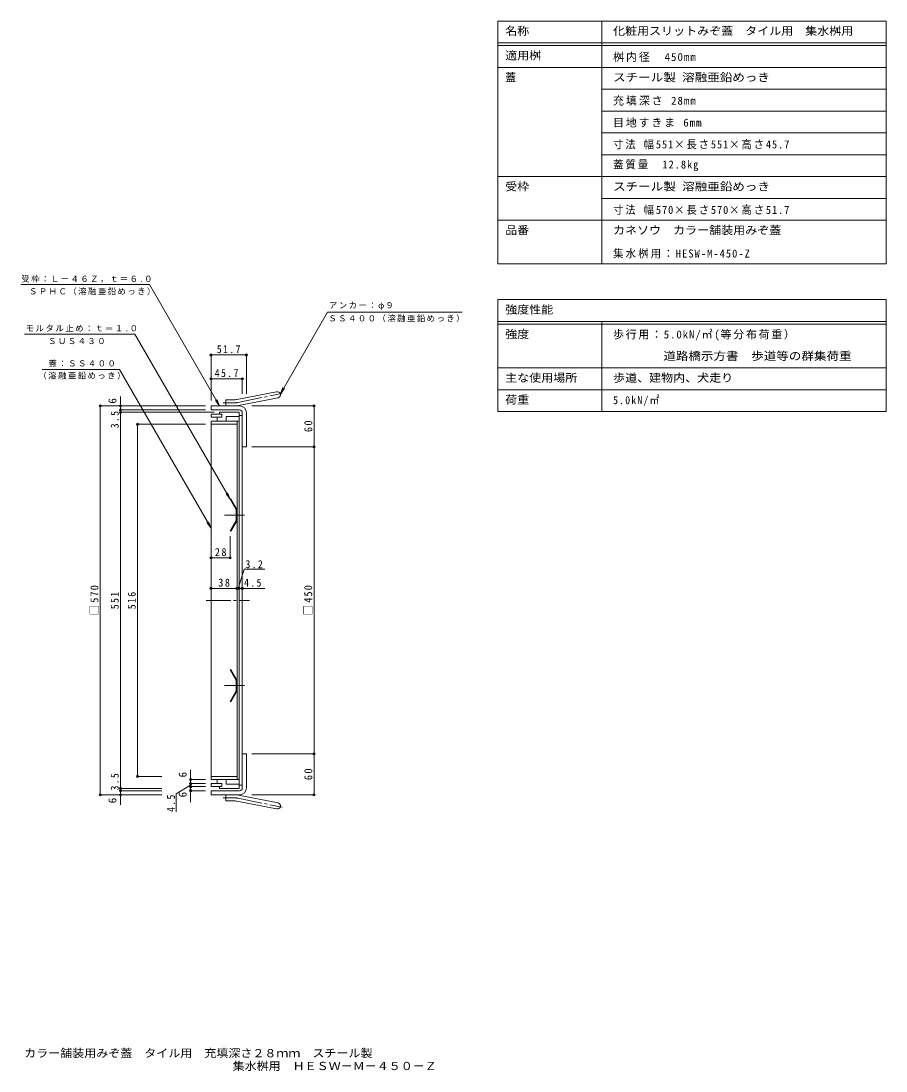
# Model space of a CAD drawing. Units: millimetres, scale not verified. Extents: x -858 to 1117, y -778 to 761.
# Drawn here: x -150 to 1117, y -778 to 761 of the extents above; entities that cross this region are included whole.
import ezdxf
from ezdxf.enums import TextEntityAlignment as Align

# ---------------------------------------------------------------- set-up
doc = ezdxf.new("R2010")
doc.units = ezdxf.units.MM
doc.header["$LTSCALE"] = 4
doc.header["$PDMODE"] = 32
doc.header["$PDSIZE"] = 3.2
doc.linetypes.add('CHAIN2', pattern=[12, 9, -1, 1, -1])
for name, color, linetype, lineweight in [('0-0_通り芯', 7, 'CHAIN2', 9), ('0-2_仕上', 7, 'Continuous', 9), ('0-3_建具', 4, 'Continuous', 9), ('0-4_その他', 7, 'Continuous', 9), ('0-5_寸法', 7, 'Continuous', 9), ('F-5_F-5ﾚｲﾔ', 2, 'Continuous', 9), ('F-F_F-Fﾚｲﾔ', 7, 'Continuous', 9)]:
    doc.layers.add(name, color=color, linetype=linetype, lineweight=lineweight)
doc.layers.add('F-4_F-4ﾚｲﾔ', color=2, linetype='Continuous')
doc.styles.add('ＭＳ ゴシック', font='')
doc.styles.get('ＭＳ ゴシック').set_extended_font_data('MS Gothic')

msp = doc.modelspace()

# ---------------------------------------------------------------- linework, layer by layer
at = {"layer": '0-0_通り芯'}
for p, q in [((147.656, 36.769), (176.917, 36.769)), ((121.003, -88.231), (184.258, -88.231)), ((147.656, -213.231), (176.917, -213.231))]:
    msp.add_line(p, q, dxfattribs=at)
at = {"layer": '0-2_仕上'}
for p, q in [((144.082, 184.769), (128.082, 184.769)), ((128.082, 184.769), (128.082, 180.269)), ((144.082, 184.769), (144.082, 180.269)), ((144.082, 180.269), (128.082, 180.269)), ((169.282, 174.269), (128.082, 174.269)), ((128.082, -350.731), (128.082, 174.269)), ((166.082, 169.769), (128.082, 169.769)), ((137.082, 180.269), (137.082, 174.269)), ((150.282, 181.269), (150.282, 174.269)), ((169.282, 181.269), (150.282, 181.269)), ((166.082, -350.731), (166.082, 174.269)), ((166.082, -346.231), (128.082, -346.231)), ((169.282, -350.731), (128.082, -350.731)), ((137.082, -356.732), (137.082, -350.731)), ((150.282, -357.731), (150.282, -350.731)), ((144.082, -356.732), (128.082, -356.732)), ((128.082, -361.231), (128.082, -356.732)), ((144.082, -361.231), (128.082, -361.231)), ((144.082, -361.231), (144.082, -356.732)), ((169.282, -357.731), (150.282, -357.731)), ((169.282, -363.731), (169.282, -359.231))]:
    msp.add_line(p, q, dxfattribs=at)
at = {"layer": '0-2_仕上', "color": 2}
for p, q in [((169.282, 187.269), (169.282, -363.731)), ((173.782, 182.769), (169.282, 182.769)), ((173.782, -359.231), (173.782, 182.769)), ((173.782, -359.231), (169.282, -359.231))]:
    msp.add_line(p, q, dxfattribs=at)
at = {"layer": '0-2_仕上', "color": 3}
for p, q in [((156.082, 59.857), (156.948, 60.357)), ((165.082, 44.269), (156.082, 59.857)), ((166.082, 44.537), (156.948, 60.357)), ((165.082, 29.269), (165.082, 44.269)), ((166.082, 29.001), (166.082, 44.537)), ((166.082, 29.001), (156.948, 13.18)), ((166.082, -205.463), (156.948, -189.643)), ((165.082, -205.731), (165.082, -220.731)), ((166.082, -205.463), (166.082, -220.999)), ((165.082, -220.731), (156.082, -236.32)), ((166.082, -220.999), (156.948, -236.82)), ((156.082, -236.32), (156.948, -236.82))]:
    msp.add_line(p, q, dxfattribs=at)
at = {"layer": '0-2_仕上'}
for points in [[(169.282, 187.269), (140.582, 187.269), (140.582, 184.769)], [(169.282, -363.731), (140.582, -363.731), (140.582, -361.231)]]:
    msp.add_lwpolyline(points, dxfattribs=at)
at = {"layer": '0-2_仕上', "color": 3}
for points in [[(165.082, 29.269), (156.082, 13.68), (156.948, 13.18)], [(165.082, -205.731), (156.082, -190.143), (156.948, -189.643)]]:
    msp.add_lwpolyline(points, dxfattribs=at)
at = {"layer": '0-3_建具'}
for p, q in [((165.927, 206.075), (224.117, 217.369)), ((149.782, 196.769), (149.782, 205.769)), ((163.598, 205.769), (149.782, 205.769)), ((168.256, 197.382), (226.447, 208.675)), ((169.782, 196.769), (128.082, 196.769)), ((128.082, 190.769), (128.082, 196.769)), ((169.782, 190.769), (128.082, 190.769)), ((149.782, -373.231), (149.782, -382.231)), ((163.598, -382.231), (149.782, -382.231)), ((165.927, -382.538), (224.117, -393.831)), ((168.256, -373.844), (226.447, -385.138))]:
    msp.add_line(p, q, dxfattribs=at)
at = {"layer": '0-3_建具', "linetype": 'CHAIN2'}
for p, q in [((163.597, 201.269), (145.977, 201.269)), ((167.091, 201.729), (232.258, 214.891)), ((163.597, -377.731), (145.977, -377.731)), ((167.091, -378.191), (232.258, -391.354))]:
    msp.add_line(p, q, dxfattribs=at)
at = {"layer": '0-3_建具'}
for points in [[(173.782, 186.769), (173.782, 136.769), (179.782, 136.769), (179.782, 186.769)], [(173.782, -363.231), (173.782, -313.231), (179.782, -313.231), (179.782, -363.231)], [(169.782, -367.231), (128.082, -367.231), (128.082, -373.231), (169.782, -373.231)]]:
    msp.add_lwpolyline(points, dxfattribs=at)
for centre, radius, start, end in [((225.282, 213.022), 4.5, 285.00014, 104.99991), ((163.598, 214.769), 9, 270, 285.00002), ((163.597, 214.769), 18, 270, 285), ((169.782, 186.769), 10, 0, 90), ((169.782, 186.769), 4, 0, 90), ((169.782, -363.231), 4, 270, 0), ((169.782, -363.231), 10, 270, 0), ((163.597, -391.231), 18, 75, 90), ((163.598, -391.231), 9, 74.99998, 90), ((225.282, -389.485), 4.5, 255.00009, 74.99986)]:
    msp.add_arc(centre, radius, start, end, dxfattribs=at)
at = {"layer": '0-3_建具', "linetype": 'CHAIN2'}
for centre, start, end in [((163.597, 214.769), 270, 284.99995), ((163.597, -391.231), 75.00005, 90)]:
    msp.add_arc(centre, 13.5, start, end, dxfattribs=at)
at = {"layer": '0-4_その他'}
for p, q in [((128.082, 272.589), (128.082, 204.769)), ((128.082, 271.389), (179.782, 271.389)), ((179.782, 272.589), (179.782, 214.552)), ((128.082, 236.408), (173.782, 236.408)), ((173.782, 237.608), (173.782, 214.552)), ((-4.703, 196.769), (-4.703, 210.498)), ((-35.503, 196.769), (120.082, 196.769)), ((-34.303, 196.769), (-34.303, -373.231)), ((-5.903, 190.769), (120.082, 190.769)), ((-5.903, 187.269), (132.582, 187.269)), ((-4.703, 190.769), (-4.703, 196.769)), ((-4.703, 187.269), (-4.703, 190.769)), ((-4.703, -363.731), (-4.703, 187.269)), ((280.169, 196.769), (187.782, 196.769)), ((278.969, 136.769), (278.969, 196.769)), ((19.039, 169.769), (120.082, 169.769)), ((20.239, 169.769), (20.239, -346.231)), ((280.169, 136.769), (187.782, 136.769)), ((278.969, 136.769), (278.969, -313.231)), ((156.082, -27.179), (156.082, 5.68)), ((128.082, -25.979), (156.082, -25.979)), ((128.082, -70.748), (166.082, -70.748)), ((166.082, -70.748), (169.282, -70.748)), ((169.282, -70.748), (173.782, -70.748)), ((173.782, -70.748), (206.888, -70.748)), ((280.169, -313.231), (187.782, -313.231)), ((278.969, -313.231), (278.969, -373.231)), ((98.163, -350.731), (98.163, -336.813)), ((19.039, -346.231), (55.807, -346.231)), ((96.963, -350.731), (120.082, -350.731)), ((98.163, -356.732), (98.163, -350.731)), ((-5.903, -363.731), (55.807, -363.731)), ((-5.903, -367.231), (55.807, -367.231)), ((-4.703, -367.231), (-4.703, -363.731)), ((-4.703, -373.231), (-4.703, -367.231)), ((96.963, -356.732), (120.082, -356.732)), ((96.963, -361.231), (120.082, -361.231)), ((96.963, -367.231), (120.082, -367.231)), ((98.163, -361.231), (98.163, -356.732)), ((98.163, -367.231), (98.163, -361.231)), ((98.163, -367.231), (98.163, -384.028)), ((-35.503, -373.231), (55.807, -373.231)), ((-4.703, -373.231), (-4.703, -387.797)), ((280.169, -373.231), (187.782, -373.231))]:
    msp.add_line(p, q, dxfattribs=at)
for points in [[(167.682, -70.748), (176.549, -42.656), (207.004, -42.656)], [(98.163, -358.981), (76.871, -371.999), (76.871, -398.33)]]:
    msp.add_lwpolyline(points, dxfattribs=at)
for p in [(128.082, 271.389), (179.782, 271.389), (128.082, 236.408), (173.782, 236.408), (-34.303, 196.769), (-4.703, 196.769), (-4.703, 190.769), (-4.703, 187.269), (278.969, 196.769), (20.239, 169.769), (278.969, 136.769), (128.082, -25.979), (156.082, -25.979), (128.082, -70.748), (166.082, -70.748), (169.282, -70.748), (173.782, -70.748), (278.969, -313.231), (20.239, -346.231), (98.163, -350.731), (-4.703, -363.731), (-4.703, -367.231), (98.163, -356.732), (98.163, -361.231), (98.163, -367.231), (-34.303, -373.231), (-4.703, -373.231), (278.969, -373.231)]:
    msp.add_point(p, dxfattribs=at)
at = {"layer": '0-5_寸法'}
for p, q in [((-150.447, 374.408), (37.883, 374.408)), ((37.883, 374.408), (140.443, 196.769)), ((298.568, 333.839), (496.181, 333.839)), ((-145.107, 301.844), (16.371, 301.844)), ((16.371, 301.844), (156.082, 59.857)), ((-119.399, 250.039), (-6.055, 250.039)), ((-6.055, 250.039), (128.082, 17.707)), ((229.582, 214.351), (235.669, 222.284)), ((140.443, 196.769), (134.356, 204.702)), ((140.443, 196.769), (136.617, 206.008)), ((156.082, 59.857), (149.994, 67.791)), ((156.082, 59.857), (152.255, 69.096)), ((128.082, 17.707), (121.994, 25.64)), ((128.082, 17.707), (124.255, 26.946))]:
    msp.add_line(p, q, dxfattribs=at)
msp.add_lwpolyline([(298.568, 333.839), (229.582, 214.351), (233.408, 223.59)], dxfattribs=at)
at = {"layer": 'F-5_F-5ﾚｲﾔ', "color": 7}
msp.add_line((548.44, 252.395), (1117.126, 252.395), dxfattribs=at)
at = {"layer": 'F-F_F-Fﾚｲﾔ'}
for p, q in [((548.44, 760.716), (548.44, 404.716)), ((548.44, 760.716), (1117.126, 760.716)), ((700.635, 760.716), (700.635, 404.716)), ((1117.126, 760.716), (1117.126, 404.716)), ((548.44, 728.716), (1117.126, 728.716)), ((548.44, 724.716), (1117.126, 724.716)), ((548.44, 692.716), (1117.126, 692.716)), ((700.635, 660.716), (1117.126, 660.716)), ((700.635, 628.716), (1117.126, 628.716)), ((700.635, 596.716), (1117.126, 596.716)), ((700.635, 564.716), (1117.126, 564.716)), ((548.44, 532.716), (1117.126, 532.716)), ((700.635, 500.716), (1117.126, 500.716)), ((548.44, 468.716), (1117.126, 468.716)), ((548.44, 404.716), (1117.126, 404.716)), ((548.44, 352.395), (548.44, 188.395)), ((548.44, 352.395), (1117.126, 352.395)), ((1117.126, 352.395), (1117.126, 188.395)), ((548.44, 320.395), (1117.126, 320.395)), ((548.44, 316.395), (1117.126, 316.395)), ((700.635, 320.395), (700.635, 188.395)), ((548.44, 252.395), (1117.126, 252.395)), ((548.44, 220.395), (1117.126, 220.395)), ((548.44, 188.395), (1117.126, 188.395))]:
    msp.add_line(p, q, dxfattribs=at)

# ---------------------------------------------------------------- texts
at = {"layer": '0-4_その他', "color": 2, "style": 'ＭＳ ゴシック'}
for p in [(-7.103, 199.995), (95.763, -347.717), (-7.103, -385.615), (95.763, -376.927)]:
    msp.add_text('6', height=11.73, rotation=90, dxfattribs=at).set_placement(p, align=Align.BOTTOM_LEFT)
at = {"layer": '0-4_その他', "color": 2, "char_height": 11.73, "attachment_point": 7, "style": 'ＭＳ ゴシック'}
for s, insert in [('\\T1.28;\\W0.9;51.7', (136.432, 273.789)), ('\\T1.28;\\W0.9;45.7', (133.432, 238.808)), ('\\T1.27;\\W0.95;28', (133.582, -23.579)), ('\\T1.27;\\W0.9;3.2', (178.419, -41.313)), ('\\T1.27;\\W0.95;38', (138.582, -68.348)), ('\\T1.27;\\W0.9;4.5', (176.462, -68.348))]:
    msp.add_mtext(s, dxfattribs=dict(at, insert=insert))
at = {"layer": '0-4_その他', "color": 2, "char_height": 11.73, "attachment_point": 7, "rotation": 90, "style": 'ＭＳ ゴシック'}
for s, insert in [('\\T1.27;\\W0.9;3.5', (-7.103, 163.902)), ('\\T1.27;\\W0.95;60', (276.569, 158.269)), ('\\T1.21;\\W0.95;□570', (-36.703, -110.231)), ('\\T1.27;\\W0.9;551', (-7.103, -101.231)), ('\\T1.27;\\W0.9;516', (17.839, -101.231)), ('\\T1.21;\\W0.95;□450', (276.569, -110.231)), ('\\T1.27;\\W0.95;60', (276.569, -351.731)), ('\\T1.27;\\W0.9;3.5', (-7.103, -366.946)), ('\\T1.27;\\W0.9;4.5', (75.266, -398.378))]:
    msp.add_mtext(s, dxfattribs=dict(at, insert=insert))
at = {"layer": '0-5_寸法', "char_height": 8.798, "attachment_point": 7, "style": 'ＭＳ ゴシック'}
for s, insert in [('\\T1.17;受枠：Ｌ－４６Ｚ，ｔ＝６.０', (-149.971, 377.12)), ('\\T1.17;ＳＰＨＣ（溶融亜鉛めっき）', (-138.756, 358.885)), ('\\T1.17;アンカー：φ９', (300.811, 337.299)), ('\\T1.17;ＳＳ４００（溶融亜鉛めっき）', (299.889, 319.333)), ('\\T1.18;モルタル止め：ｔ＝１.０', (-143.712, 305.434)), ('\\T1.17;ＳＵＳ４３０', (-110.801, 287.113)), ('\\T1.17;蓋：ＳＳ４００', (-110.241, 253.966)), ('\\T1.17;（溶融亜鉛めっき）', (-124.943, 235.381))]:
    msp.add_mtext(s, dxfattribs=dict(at, insert=insert))
at = {"layer": 'F-4_F-4ﾚｲﾔ', "style": 'ＭＳ ゴシック', "width": 1.1}
for s, p in [('カラー舗装用みぞ蓋\u3000タイル用\u3000充填深さ２８ｍｍ\u3000スチール製', (-145.808, -761.267)), ('集水桝用\u3000ＨＥＳＷ－Ｍ－４５０－Ｚ', (159.628, -780.096))]:
    msp.add_text(s, height=11.73, dxfattribs=at).set_placement(p, align=Align.BOTTOM_LEFT)
at = {"layer": 'F-5_F-5ﾚｲﾔ', "style": 'ＭＳ ゴシック'}
for s, width, p in [('化粧用スリットみぞ蓋\u3000タイル用\u3000集水桝用', 1.1, (717.169, 736.716)), ('スチール製 溶融亜鉛めっき', 1.15, (717.169, 668.716))]:
    msp.add_text(s, height=11.73, dxfattribs=dict(at, width=width)).set_placement(p, align=Align.BOTTOM_LEFT)
at = {"layer": 'F-5_F-5ﾚｲﾔ', "char_height": 11.73, "attachment_point": 7, "style": 'ＭＳ ゴシック'}
for s, insert in [('\\T1.18;桝内径\u3000450mm', (717.169, 700.716)), ('\\T1.18;充填深さ\\~28mm', (717.169, 636.716)), ('\\T1.17;目地すきま\\~6mm', (717.169, 604.716))]:
    msp.add_mtext(s, dxfattribs=dict(at, insert=insert))
at = {"layer": 'F-F_F-Fﾚｲﾔ', "color": 2, "style": 'ＭＳ ゴシック'}
for s, width, p in [('名称', 1.1, (559.087, 736.716)), ('適用桝', 1.1, (559.087, 700.716)), ('受枠', 1.1, (559.087, 508.716)), ('スチール製 溶融亜鉛めっき', 1.15, (717.169, 508.716)), ('カネソウ\u3000カラー舗装用みぞ蓋', 1.1, (717.169, 444.716)), ('品番', 1.1, (559.087, 444.716)), ('強度性能', 1.1, (559.087, 328.395)), ('強度', 1.1, (559.087, 292.395)), ('\u3000 \u3000 \u3000道路橋示方書\u3000歩道等の群集荷重', 1.15, (717.169, 260.395)), ('主な使用場所', 1.1, (559.087, 228.395)), ('歩道、建物内、犬走り', 1.1, (717.169, 228.395)), ('荷重', 1.1, (559.087, 196.395))]:
    msp.add_text(s, height=11.73, dxfattribs=dict(at, width=width)).set_placement(p, align=Align.BOTTOM_LEFT)
msp.add_text('蓋', height=11.73, dxfattribs=at).set_placement((559.087, 668.716), align=Align.BOTTOM_LEFT)
at = {"layer": 'F-F_F-Fﾚｲﾔ', "color": 2, "char_height": 11.73, "attachment_point": 7, "style": 'ＭＳ ゴシック'}
for s, insert in [('\\T1.18;\\W0.95;寸法\\~幅551×長さ551×高さ45.7', (717.169, 572.716)), ('\\T1.19;\\W0.95;蓋質量\u300012.8kg', (717.169, 540.716)), ('\\T1.18;\\W0.95;寸法\\~幅570×長さ570×高さ51.7', (717.169, 476.716)), ('\\T1.21;\\W0.95;集水桝用：HESW-M-450-Z', (717.169, 412.716)), ('\\T1.16;歩行用：5.0kN/㎡(等分布荷重）', (717.169, 292.395)), ('\\T1.24;\\W0.9;5.0kN/㎡', (717.169, 196.395))]:
    msp.add_mtext(s, dxfattribs=dict(at, insert=insert))

doc.saveas('drawing.dxf')
